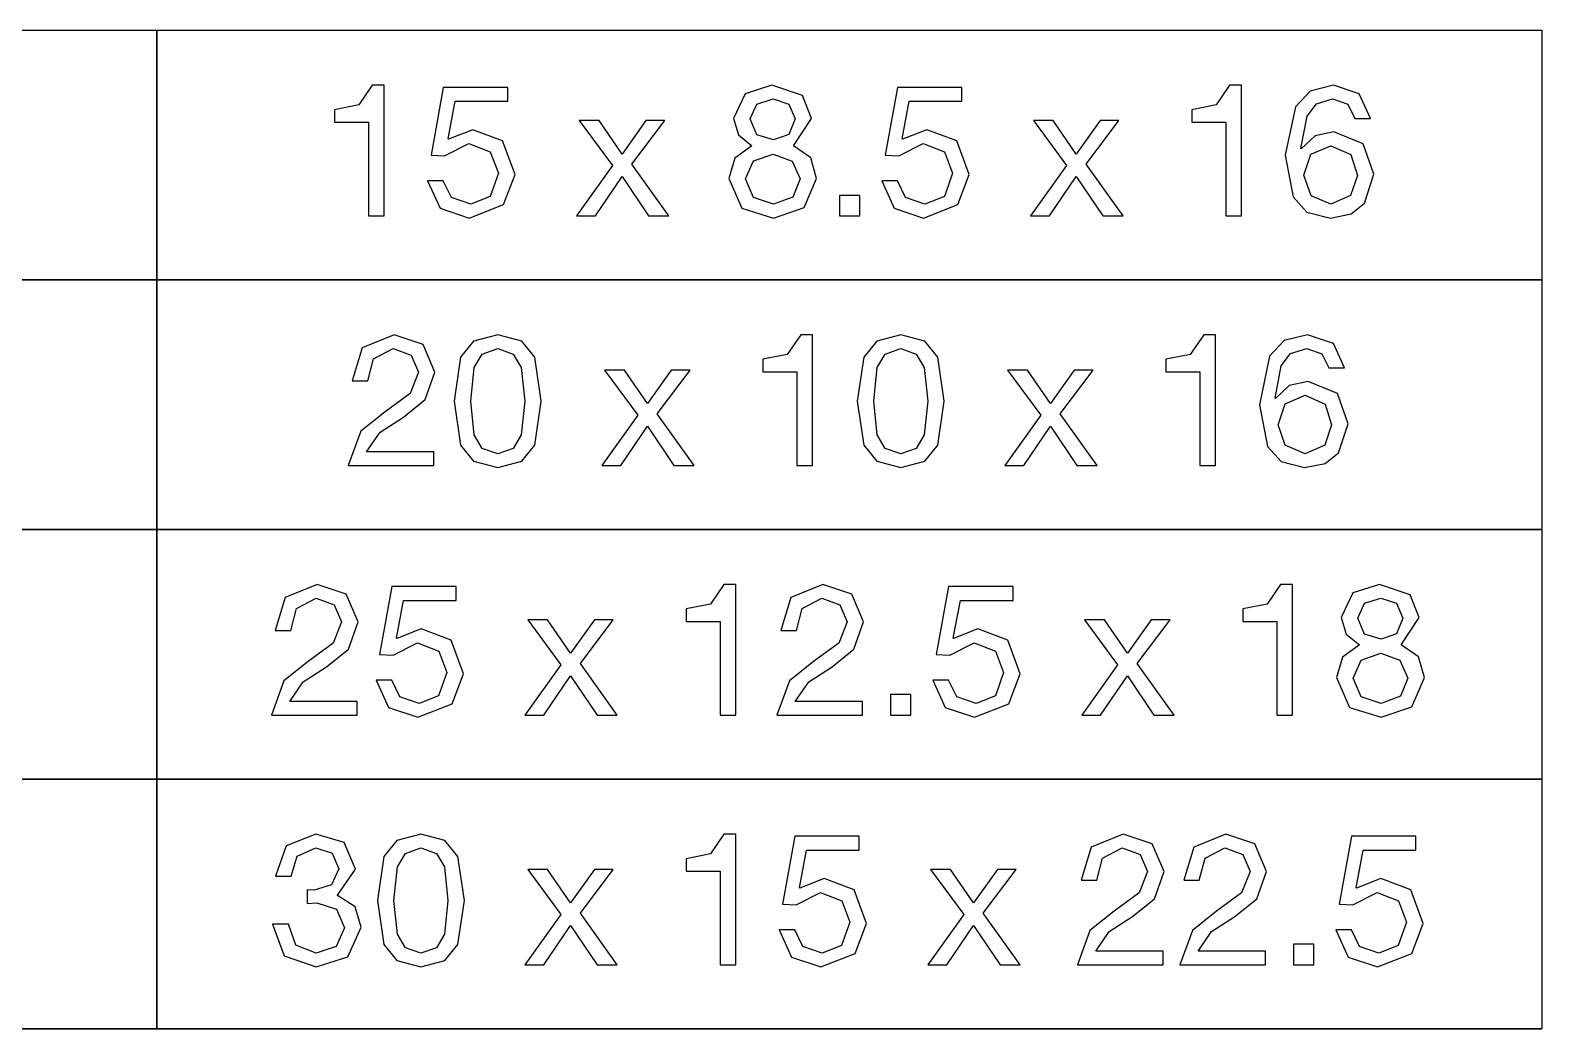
# Model space of a CAD drawing. Extents: x -212 to 220, y 7 to 294.
# Drawn here: x 54.58 to 77.72, y 105.39 to 120.68 of the extents above; entities that cross this region are included whole.
import ezdxf

# ---------------------------------------------------------------- set-up
doc = ezdxf.new("R2010")
doc.units = 0

msp = doc.modelspace()

# ---------------------------------------------------------------- linework, layer by layer
at = {"layer": '1'}
for p, q in [((46.017643, 120.675839), (56.517698, 120.675839)), ((56.517698, 120.675839), (56.517698, 116.853501)), ((56.517698, 120.675839), (77.717479, 120.675839)), ((56.517698, 116.853501), (56.517698, 120.675839)), ((56.5179, 116.942), (56.5179, 120.58795)), ((77.717479, 120.675839), (77.717479, 116.853501)), ((59.813795, 119.834305), (59.608125, 119.533032)), ((59.995698, 119.834305), (59.813795, 119.834305)), ((59.995698, 117.833398), (59.995698, 119.834305)), ((60.900034, 119.801232), (60.713997, 118.763572)), ((61.888085, 119.801232), (60.900034, 119.801232)), ((61.888092, 119.590393), (61.888085, 119.801232)), ((65.521963, 119.704081), (65.343162, 119.32581)), ((65.930208, 119.834305), (65.521963, 119.704081)), ((66.398393, 119.674625), (65.930208, 119.834305)), ((66.537919, 119.32581), (66.398393, 119.674625)), ((67.853597, 119.801232), (67.667564, 118.763572)), ((68.841651, 119.801232), (67.853597, 119.801232)), ((68.841659, 119.590393), (68.841651, 119.801232)), ((72.937516, 119.834305), (72.731843, 119.533032)), ((73.119415, 119.834305), (72.937516, 119.834305)), ((73.119415, 117.833398), (73.119415, 119.834305)), ((74.171417, 119.744324), (73.945204, 119.505127)), ((74.52708, 119.834305), (74.171417, 119.744324)), ((74.92344, 119.70098), (74.52708, 119.834305)), ((75.093449, 119.32581), (74.92344, 119.70098)), ((59.608125, 119.533032), (59.235022, 119.458101)), ((59.235022, 119.458101), (59.235022, 119.267932)), ((60.974453, 119.011618), (61.08194, 119.590393)), ((61.08194, 119.590393), (61.888092, 119.590393)), ((65.599479, 119.317542), (65.702315, 119.544918)), ((65.702315, 119.544918), (65.950877, 119.623466)), ((65.950877, 119.623466), (66.191172, 119.544918)), ((66.191172, 119.544918), (66.28574, 119.317542)), ((67.928019, 119.011618), (68.035507, 119.590393)), ((68.035507, 119.590393), (68.841659, 119.590393)), ((72.731843, 119.533032), (72.358739, 119.458102)), ((72.358739, 119.458102), (72.358739, 119.267933)), ((73.945204, 119.505127), (73.791208, 118.763572)), ((74.123999, 119.3594), (74.26818, 119.548212)), ((74.26818, 119.548212), (74.51468, 119.623466)), ((74.51468, 119.623466), (74.746189, 119.5413)), ((74.746189, 119.5413), (74.853677, 119.32581)), ((59.235022, 119.267932), (59.755919, 119.267932)), ((59.755919, 119.267932), (59.755919, 117.833398)), ((63.286444, 119.292737), (62.980523, 119.292737)), ((62.980523, 119.292737), (63.489015, 118.602341)), ((63.637845, 118.780108), (63.286444, 119.292737)), ((64.001646, 119.292737), (63.637845, 118.780108)), ((63.786671, 118.623012), (64.291033, 119.292737)), ((64.291033, 119.292737), (64.001646, 119.292737)), ((65.343162, 119.32581), (65.421711, 119.07518)), ((65.343162, 119.32581), (65.343162, 119.32581)), ((65.702831, 119.072596), (65.599479, 119.317542)), ((65.599479, 119.317542), (65.599479, 119.317542)), ((66.28574, 119.317542), (66.191689, 119.078797)), ((66.260936, 118.908265), (66.537919, 119.32581)), ((70.24001, 119.292737), (69.934085, 119.292737)), ((69.934085, 119.292737), (70.442582, 118.602342)), ((70.591411, 118.780108), (70.24001, 119.292737)), ((70.955213, 119.292737), (70.591411, 118.780108)), ((70.740237, 118.623012), (71.244599, 119.292737)), ((71.244599, 119.292737), (70.955213, 119.292737)), ((72.358739, 119.267933), (72.879636, 119.267933)), ((72.879636, 119.267933), (72.879636, 117.833398)), ((74.030991, 118.86279), (74.123999, 119.3594)), ((74.853677, 119.32581), (75.093449, 119.32581)), ((60.97858, 119.007484), (60.974453, 119.011618)), ((61.350651, 119.152178), (60.97858, 119.007484)), ((61.808502, 118.981129), (61.350651, 119.152178)), ((61.999704, 118.465916), (61.808502, 118.981129)), ((65.421711, 119.07518), (65.624283, 118.908265)), ((65.955011, 118.995082), (65.702831, 119.072596)), ((66.191689, 119.078797), (65.955011, 118.995082)), ((67.932147, 119.007484), (67.928019, 119.011618)), ((68.304217, 119.152178), (67.932147, 119.007484)), ((68.762068, 118.981129), (68.304217, 119.152178)), ((68.95327, 118.465916), (68.762068, 118.981129)), ((74.248026, 119.057093), (74.035118, 118.858656)), ((74.535345, 119.119105), (74.248026, 119.057093)), ((74.985448, 118.934104), (74.535345, 119.119105)), ((60.713997, 118.763572), (60.920704, 118.751169)), ((60.920704, 118.751169), (61.292774, 118.941338)), ((61.292774, 118.941338), (61.618851, 118.813181)), ((61.618851, 118.813181), (61.74339, 118.486587)), ((65.364867, 118.718613), (65.272882, 118.408039)), ((65.624283, 118.908265), (65.364867, 118.718613)), ((65.651671, 118.676755), (65.950877, 118.780108)), ((65.950877, 118.780108), (66.242847, 118.672105)), ((66.528618, 118.723264), (66.260936, 118.908265)), ((66.616468, 118.408039), (66.528618, 118.723264)), ((67.667564, 118.763572), (67.87427, 118.75117)), ((67.87427, 118.75117), (68.24634, 118.941338)), ((68.24634, 118.941338), (68.572416, 118.813181)), ((68.572416, 118.813181), (68.696956, 118.486587)), ((73.791208, 118.763572), (73.913164, 118.123819)), ((74.035118, 118.858656), (74.030991, 118.86279)), ((74.07646, 118.457648), (74.182397, 118.777524)), ((74.182397, 118.777524), (74.489872, 118.908265)), ((74.489872, 118.908265), (74.796311, 118.773907)), ((74.489872, 118.908265), (74.489872, 118.908265)), ((74.796311, 118.773907), (74.895012, 118.453514)), ((75.147195, 118.47005), (74.985448, 118.934104)), ((61.74339, 118.486587), (61.617817, 118.129503)), ((63.489015, 118.602341), (62.939181, 117.833398)), ((64.353044, 117.833398), (63.786671, 118.623012)), ((65.529199, 118.39977), (65.651671, 118.676755)), ((66.242847, 118.672105), (66.364286, 118.39977)), ((68.696956, 118.486587), (68.571383, 118.129503)), ((70.442582, 118.602342), (69.892747, 117.833398)), ((71.30661, 117.833398), (70.740237, 118.623012)), ((60.900034, 118.370832), (60.660255, 118.370832)), ((60.660255, 118.370832), (60.851453, 117.950703)), ((61.025606, 118.115034), (60.900034, 118.370832)), ((61.823489, 118.005997), (61.999704, 118.465916)), ((63.228567, 117.833398), (63.637845, 118.436977)), ((63.637845, 118.436977), (64.042988, 117.833398)), ((65.272882, 118.408039), (65.469769, 117.950703)), ((65.649087, 118.115551), (65.529199, 118.39977)), ((65.529199, 118.39977), (65.529199, 118.39977)), ((66.364286, 118.39977), (66.249566, 118.121752)), ((66.423716, 117.960005), (66.616468, 118.408039)), ((67.853597, 118.370832), (67.613822, 118.370832)), ((67.613822, 118.370832), (67.805018, 117.950703)), ((67.979172, 118.115034), (67.853597, 118.370832)), ((68.777054, 118.005997), (68.95327, 118.465916)), ((70.182134, 117.833398), (70.591411, 118.436977)), ((70.591411, 118.436977), (70.996551, 117.833398)), ((74.185498, 118.141389), (74.07646, 118.457648)), ((74.895012, 118.453514), (74.79011, 118.143973)), ((75.003535, 118.026667), (75.147195, 118.47005)), ((61.321712, 118.011165), (61.025606, 118.115034)), ((61.617817, 118.129503), (61.321712, 118.011165)), ((65.955011, 118.011164), (65.649087, 118.115551)), ((66.249566, 118.121752), (65.955011, 118.011164)), ((67.279992, 118.14759), (66.965799, 118.14759)), ((66.965799, 118.14759), (66.965799, 117.833398)), ((67.279992, 117.833398), (67.279992, 118.14759)), ((68.275279, 118.011165), (67.979172, 118.115034)), ((68.571383, 118.129503), (68.275279, 118.011165)), ((73.913164, 118.123819), (74.122582, 117.891534)), ((74.489872, 118.011165), (74.185498, 118.141389)), ((74.79011, 118.143973), (74.489872, 118.011165)), ((74.798379, 117.864275), (75.003535, 118.026667)), ((59.755919, 117.833398), (59.995698, 117.833398)), ((60.851453, 117.950703), (61.296909, 117.800325)), ((61.296909, 117.800325), (61.823489, 118.005997)), ((62.939181, 117.833398), (63.228567, 117.833398)), ((64.042988, 117.833398), (64.353044, 117.833398)), ((65.469769, 117.950703), (65.955011, 117.800325)), ((65.955011, 117.800325), (66.423716, 117.960005)), ((66.965799, 117.833398), (67.279992, 117.833398)), ((67.805018, 117.950703), (68.250471, 117.800325)), ((68.250471, 117.800325), (68.777054, 118.005997)), ((69.892747, 117.833398), (70.182134, 117.833398)), ((70.996551, 117.833398), (71.30661, 117.833398)), ((72.879636, 117.833398), (73.119415, 117.833398)), ((74.122582, 117.891534), (74.481603, 117.800325)), ((74.481603, 117.800325), (74.798379, 117.864275)), ((46.017643, 116.853853), (56.517698, 116.853853)), ((56.517698, 116.853501), (46.017643, 116.853501)), ((46.0179, 116.854), (56.517955, 116.854)), ((56.517698, 116.853853), (56.517698, 113.031515)), ((56.517698, 116.853853), (77.717479, 116.853853)), ((56.517698, 113.031515), (56.517698, 116.853853)), ((77.717479, 116.853501), (56.517698, 116.853501)), ((56.5179, 116.854), (77.717681, 116.854)), ((56.5179, 113.12), (56.5179, 116.76595)), ((77.717479, 116.853853), (77.717479, 113.031515)), ((60.149272, 116.013108), (59.65938, 115.81157)), ((60.591621, 115.865313), (60.149272, 116.013108)), ((61.734701, 116.013108), (61.365603, 115.916408)), ((62.102055, 115.916408), (61.734701, 116.013108)), ((66.372134, 116.013108), (66.166463, 115.711835)), ((66.554035, 116.013108), (66.372134, 116.013108)), ((66.554035, 114.012201), (66.554035, 116.013108)), ((67.904854, 116.013108), (67.535756, 115.916408)), ((68.272208, 115.916408), (67.904854, 116.013108)), ((72.542287, 116.013108), (72.336615, 115.711835)), ((72.724187, 116.013108), (72.542287, 116.013108)), ((72.724187, 114.012201), (72.724187, 116.013108)), ((74.13185, 116.013108), (73.776188, 115.923126)), ((74.528208, 115.879783), (74.13185, 116.013108)), ((59.65938, 115.81157), (59.504351, 115.306176)), ((59.831462, 115.644139), (60.132735, 115.802268)), ((60.132735, 115.802268), (60.407654, 115.70305)), ((60.773522, 115.438467), (60.591621, 115.865313)), ((61.365603, 115.916408), (61.166262, 115.670494)), ((61.374518, 115.510814), (61.497443, 115.718165)), ((61.497443, 115.718165), (61.734701, 115.802268)), ((61.734701, 115.802268), (61.97196, 115.718165)), ((61.97196, 115.718165), (62.094885, 115.510814)), ((62.301591, 115.670494), (62.102055, 115.916408)), ((66.166463, 115.711835), (65.79336, 115.636904)), ((67.535756, 115.916408), (67.336414, 115.670494)), ((67.54467, 115.510814), (67.667595, 115.718165)), ((67.667595, 115.718165), (67.904854, 115.802268)), ((67.904854, 115.802268), (68.142113, 115.718165)), ((68.142113, 115.718165), (68.265038, 115.510814)), ((68.471743, 115.670494), (68.272208, 115.916408)), ((72.336615, 115.711835), (71.963512, 115.636904)), ((73.776188, 115.923126), (73.549975, 115.68393)), ((73.728775, 115.538202), (73.872952, 115.727015)), ((73.872952, 115.727015), (74.119447, 115.802268)), ((74.119447, 115.802268), (74.350957, 115.720103)), ((74.350957, 115.720103), (74.458444, 115.504613)), ((74.698223, 115.504613), (74.528208, 115.879783)), ((59.74413, 115.306176), (59.831462, 115.644139)), ((60.407654, 115.70305), (60.521342, 115.442601)), ((61.166262, 115.670494), (61.06911, 114.996118)), ((61.321291, 114.996118), (61.374518, 115.510814)), ((62.094885, 115.510814), (62.148112, 114.996118)), ((62.400293, 114.996118), (62.301591, 115.670494)), ((65.79336, 115.636904), (65.79336, 115.446735)), ((67.336414, 115.670494), (67.239263, 114.996118)), ((67.491443, 114.996118), (67.54467, 115.510814)), ((68.265038, 115.510814), (68.318264, 114.996118)), ((68.570445, 114.996118), (68.471743, 115.670494)), ((71.963512, 115.636904), (71.963512, 115.446735)), ((73.549975, 115.68393), (73.395979, 114.942374)), ((73.635757, 115.041593), (73.728775, 115.538202)), ((74.458444, 115.504613), (74.698223, 115.504613)), ((59.504351, 115.306176), (59.74413, 115.306176)), ((60.521342, 115.442601), (60.392151, 115.111873)), ((60.624694, 115.022473), (60.773522, 115.438467)), ((63.675664, 115.47154), (63.36974, 115.47154)), ((63.36974, 115.47154), (63.878235, 114.781144)), ((64.027063, 114.958911), (63.675664, 115.47154)), ((64.390864, 115.47154), (64.027063, 114.958911)), ((64.175891, 114.801815), (64.680251, 115.47154)), ((64.680251, 115.47154), (64.390864, 115.47154)), ((65.79336, 115.446735), (66.314257, 115.446735)), ((66.314257, 115.446735), (66.314257, 114.012201)), ((69.844783, 115.47154), (69.538859, 115.47154)), ((69.538859, 115.47154), (70.047354, 114.781144)), ((70.196182, 114.958911), (69.844783, 115.47154)), ((70.559983, 115.47154), (70.196182, 114.958911)), ((70.345009, 114.801815), (70.84937, 115.47154)), ((70.84937, 115.47154), (70.559983, 115.47154)), ((71.963512, 115.446735), (72.484409, 115.446735)), ((72.484409, 115.446735), (72.484409, 114.012201)), ((74.140118, 115.297907), (73.852798, 115.235896)), ((74.590219, 115.112906), (74.140118, 115.297907)), ((60.392151, 115.111873), (60.008712, 114.830754)), ((60.289832, 114.752206), (60.624694, 115.022473)), ((73.639892, 115.037459), (73.635757, 115.041593)), ((73.852798, 115.235896), (73.639892, 115.037459)), ((73.787169, 114.956327), (74.094643, 115.087068)), ((74.094643, 115.087068), (74.401084, 114.95271)), ((74.094643, 115.087068), (74.094643, 115.087068)), ((74.751966, 114.648853), (74.590219, 115.112906)), ((60.008712, 114.830754), (59.637676, 114.534648)), ((61.06911, 114.996118), (61.166262, 114.321742)), ((61.06911, 114.996118), (61.06911, 114.996118)), ((61.374518, 114.481422), (61.321291, 114.996118)), ((61.321291, 114.996118), (61.321291, 114.996118)), ((62.148112, 114.996118), (62.094885, 114.481422)), ((62.301591, 114.321742), (62.400293, 114.996118)), ((63.878235, 114.781144), (63.328399, 114.012201)), ((64.742263, 114.012201), (64.175891, 114.801815)), ((67.239263, 114.996118), (67.336414, 114.321742)), ((67.239263, 114.996118), (67.239263, 114.996118)), ((67.54467, 114.481422), (67.491443, 114.996118)), ((67.491443, 114.996118), (67.491443, 114.996118)), ((68.318264, 114.996118), (68.265038, 114.481422)), ((68.471743, 114.321742), (68.570445, 114.996118)), ((70.047354, 114.781144), (69.497518, 114.012201)), ((70.911382, 114.012201), (70.345009, 114.801815)), ((73.395979, 114.942374), (73.517936, 114.302622)), ((73.681233, 114.636451), (73.787169, 114.956327)), ((74.401084, 114.95271), (74.499786, 114.632316)), ((59.932748, 114.523279), (60.289832, 114.752206)), ((63.617786, 114.012201), (64.027063, 114.61578)), ((64.027063, 114.61578), (64.432205, 114.012201)), ((69.786905, 114.012201), (70.196182, 114.61578)), ((70.196182, 114.61578), (70.601324, 114.012201)), ((73.79027, 114.320191), (73.681233, 114.636451)), ((74.499786, 114.632316), (74.394883, 114.322775)), ((74.608306, 114.20547), (74.751966, 114.648853)), ((59.637676, 114.534648), (59.446474, 114.012201)), ((59.727593, 114.22304), (59.932748, 114.523279)), ((61.166262, 114.321742), (61.365603, 114.075827)), ((61.497443, 114.27407), (61.374518, 114.481422)), ((62.094885, 114.481422), (61.97196, 114.27407)), ((62.102055, 114.075827), (62.301591, 114.321742)), ((67.336414, 114.321742), (67.535756, 114.075827)), ((67.667595, 114.27407), (67.54467, 114.481422)), ((68.265038, 114.481422), (68.142112, 114.27407)), ((68.272208, 114.075827), (68.471743, 114.321742)), ((74.094643, 114.189967), (73.79027, 114.320191)), ((74.394883, 114.322775), (74.094643, 114.189967)), ((60.756985, 114.22304), (59.727593, 114.22304)), ((60.756985, 114.012201), (60.756985, 114.22304)), ((61.734701, 114.189967), (61.497443, 114.27407)), ((61.97196, 114.27407), (61.734701, 114.189967)), ((67.904854, 114.189967), (67.667595, 114.27407)), ((68.142112, 114.27407), (67.904854, 114.189967)), ((73.517936, 114.302622), (73.727354, 114.070337)), ((74.403151, 114.043077), (74.608306, 114.20547)), ((59.446474, 114.012201), (60.756985, 114.012201)), ((61.365603, 114.075827), (61.734701, 113.979128)), ((61.734701, 113.979128), (62.102055, 114.075827)), ((63.328399, 114.012201), (63.617786, 114.012201)), ((64.432205, 114.012201), (64.742263, 114.012201)), ((66.314257, 114.012201), (66.554035, 114.012201)), ((67.535756, 114.075827), (67.904854, 113.979128)), ((67.904854, 113.979128), (68.272208, 114.075827)), ((69.497518, 114.012201), (69.786905, 114.012201)), ((70.601324, 114.012201), (70.911382, 114.012201)), ((72.484409, 114.012201), (72.724187, 114.012201)), ((73.727354, 114.070337), (74.086375, 113.979128)), ((74.086375, 113.979128), (74.403151, 114.043077)), ((56.517698, 113.031515), (46.017643, 113.031515)), ((46.017643, 113.031515), (56.517698, 113.031515)), ((46.0179, 113.032), (56.517955, 113.032)), ((77.717479, 113.031515), (56.517698, 113.031515)), ((56.517698, 113.031515), (56.517698, 109.209176)), ((56.517698, 113.031515), (77.717479, 113.031515)), ((56.517698, 109.209176), (56.517698, 113.031515)), ((56.5179, 113.032), (77.717681, 113.032)), ((56.5179, 109.298), (56.5179, 112.94395)), ((77.717479, 113.031515), (77.717479, 109.209176)), ((58.972161, 112.190325), (58.48227, 111.988787)), ((59.414511, 112.042531), (58.972161, 112.190325)), ((59.596411, 111.615684), (59.414511, 112.042531)), ((60.112141, 112.157252), (59.926106, 111.119592)), ((61.100192, 112.157252), (60.112141, 112.157252)), ((61.100192, 111.946413), (61.100192, 112.157252)), ((65.196057, 112.190325), (64.990385, 111.889052)), ((65.377958, 112.190325), (65.196057, 112.190325)), ((65.377958, 110.189418), (65.377958, 112.190325)), ((66.711207, 112.190325), (66.221315, 111.988787)), ((67.153556, 112.042531), (66.711207, 112.190325)), ((67.335457, 111.615684), (67.153556, 112.042531)), ((68.6346, 112.157252), (68.448565, 111.119592)), ((69.622651, 112.157252), (68.6346, 112.157252)), ((69.62265, 111.946413), (69.622651, 112.157252)), ((73.718516, 112.190325), (73.512844, 111.889052)), ((73.900416, 112.190325), (73.718516, 112.190325)), ((73.900416, 110.189418), (73.900416, 112.190325)), ((74.825422, 112.060101), (74.646622, 111.68183)), ((75.233665, 112.190325), (74.825422, 112.060101)), ((75.701853, 112.030645), (75.233665, 112.190325)), ((75.841379, 111.68183), (75.701853, 112.030645)), ((58.48227, 111.988787), (58.327241, 111.483393)), ((58.567019, 111.483393), (58.654352, 111.821356)), ((58.654352, 111.821356), (58.955625, 111.979485)), ((58.955625, 111.979485), (59.230543, 111.880267)), ((59.230543, 111.880267), (59.344231, 111.619818)), ((60.186555, 111.367638), (60.294041, 111.946413)), ((60.294041, 111.946413), (61.100192, 111.946413)), ((64.990385, 111.889052), (64.617282, 111.814121)), ((64.617282, 111.814121), (64.617282, 111.623952)), ((66.221315, 111.988787), (66.066286, 111.483393)), ((66.306065, 111.483393), (66.393397, 111.821356)), ((66.393397, 111.821356), (66.69467, 111.979485)), ((66.69467, 111.979485), (66.969589, 111.880267)), ((66.969589, 111.880267), (67.083277, 111.619818)), ((68.709013, 111.367638), (68.8165, 111.946413)), ((68.8165, 111.946413), (69.62265, 111.946413)), ((73.512844, 111.889052), (73.139741, 111.814121)), ((73.139741, 111.814121), (73.139741, 111.623952)), ((74.902937, 111.673562), (75.005773, 111.900938)), ((75.005773, 111.900938), (75.254336, 111.979486)), ((75.254336, 111.979486), (75.494631, 111.900938)), ((75.494631, 111.900938), (75.589199, 111.673562)), ((59.344231, 111.619818), (59.21504, 111.28909)), ((59.447584, 111.19969), (59.596411, 111.615684)), ((62.498553, 111.648757), (62.19263, 111.648757)), ((62.19263, 111.648757), (62.701125, 110.958361)), ((62.849953, 111.136128), (62.498553, 111.648757)), ((63.213754, 111.648757), (62.849953, 111.136128)), ((62.99878, 110.979032), (63.503141, 111.648757)), ((63.503141, 111.648757), (63.213754, 111.648757)), ((64.617282, 111.623952), (65.13818, 111.623952)), ((65.13818, 111.623952), (65.13818, 110.189418)), ((67.083277, 111.619818), (66.954086, 111.28909)), ((67.186629, 111.19969), (67.335457, 111.615684)), ((71.022046, 111.648757), (70.716122, 111.648757)), ((70.716122, 111.648757), (71.224616, 110.958361)), ((71.373444, 111.136128), (71.022046, 111.648757)), ((71.737245, 111.648757), (71.373444, 111.136128)), ((71.522272, 110.979032), (72.026633, 111.648757)), ((72.026633, 111.648757), (71.737245, 111.648757)), ((73.139741, 111.623952), (73.660638, 111.623952)), ((73.660638, 111.623952), (73.660638, 110.189418)), ((74.646622, 111.68183), (74.72517, 111.4312)), ((74.646622, 111.68183), (74.646622, 111.68183)), ((75.00629, 111.428616), (74.902937, 111.673562)), ((74.902937, 111.673562), (74.902937, 111.673562)), ((75.589199, 111.673562), (75.495148, 111.434817)), ((75.564394, 111.264285), (75.841379, 111.68183)), ((58.327241, 111.483393), (58.567019, 111.483393)), ((60.190689, 111.363504), (60.186555, 111.367638)), ((60.562758, 111.508198), (60.190689, 111.363504)), ((61.020611, 111.337149), (60.562758, 111.508198)), ((61.211813, 110.821936), (61.020611, 111.337149)), ((66.066286, 111.483393), (66.306065, 111.483393)), ((68.713148, 111.363504), (68.709013, 111.367638)), ((69.085217, 111.508198), (68.713148, 111.363504)), ((69.543069, 111.337149), (69.085217, 111.508198)), ((69.734272, 110.821936), (69.543069, 111.337149)), ((74.72517, 111.4312), (74.927742, 111.264285)), ((75.25847, 111.351102), (75.00629, 111.428616)), ((75.495148, 111.434817), (75.25847, 111.351102)), ((59.21504, 111.28909), (58.831602, 111.007971)), ((59.112721, 110.929423), (59.447584, 111.19969)), ((59.926106, 111.119592), (60.132812, 111.107189)), ((60.132812, 111.107189), (60.504881, 111.297358)), ((60.504881, 111.297358), (60.830959, 111.169201)), ((60.830959, 111.169201), (60.955498, 110.842607)), ((66.954086, 111.28909), (66.570647, 111.007971)), ((66.851767, 110.929423), (67.186629, 111.19969)), ((68.448565, 111.119592), (68.65527, 111.107189)), ((68.65527, 111.107189), (69.02734, 111.297358)), ((69.02734, 111.297358), (69.353417, 111.169201)), ((69.353417, 111.169201), (69.477957, 110.842607)), ((74.927742, 111.264285), (74.668326, 111.074633)), ((74.95513, 111.032775), (75.254336, 111.136128)), ((75.254336, 111.136128), (75.546307, 111.028124)), ((75.832077, 111.079284), (75.564394, 111.264285)), ((75.919927, 110.764058), (75.832077, 111.079284)), ((58.831602, 111.007971), (58.460566, 110.711865)), ((58.755638, 110.700497), (59.112721, 110.929423)), ((62.701125, 110.958361), (62.151289, 110.189418)), ((63.565153, 110.189418), (62.99878, 110.979032)), ((66.570647, 111.007971), (66.199611, 110.711865)), ((66.494683, 110.700497), (66.851767, 110.929423)), ((71.224616, 110.958361), (70.674781, 110.189418)), ((72.088645, 110.189418), (71.522272, 110.979032)), ((74.668326, 111.074633), (74.576343, 110.764058)), ((74.832657, 110.75579), (74.95513, 111.032775)), ((75.546307, 111.028124), (75.667746, 110.75579)), ((58.460566, 110.711865), (58.269364, 110.189418)), ((58.550483, 110.400257), (58.755638, 110.700497)), ((60.112141, 110.726852), (59.872363, 110.726852)), ((59.872363, 110.726852), (60.063566, 110.306723)), ((60.237714, 110.471054), (60.112141, 110.726852)), ((60.955498, 110.842607), (60.829925, 110.485523)), ((61.035597, 110.362017), (61.211813, 110.821936)), ((62.440676, 110.189418), (62.849953, 110.792997)), ((62.849953, 110.792997), (63.255095, 110.189418)), ((66.199611, 110.711865), (66.008409, 110.189418)), ((66.289528, 110.400257), (66.494683, 110.700497)), ((68.6346, 110.726852), (68.394821, 110.726852)), ((68.394821, 110.726852), (68.586024, 110.306723)), ((68.760173, 110.471054), (68.6346, 110.726852)), ((69.477957, 110.842607), (69.352384, 110.485523)), ((69.558055, 110.362017), (69.734272, 110.821936)), ((70.964168, 110.189418), (71.373444, 110.792997)), ((71.373444, 110.792997), (71.778587, 110.189418)), ((74.576343, 110.764058), (74.773229, 110.306723)), ((74.952546, 110.471571), (74.832657, 110.75579)), ((74.832657, 110.75579), (74.832657, 110.75579)), ((75.667746, 110.75579), (75.553025, 110.477772)), ((75.727174, 110.316025), (75.919927, 110.764058)), ((59.579875, 110.400257), (58.550483, 110.400257)), ((59.579875, 110.189418), (59.579875, 110.400257)), ((60.53382, 110.367184), (60.237714, 110.471054)), ((60.829925, 110.485523), (60.53382, 110.367184)), ((67.31892, 110.400257), (66.289528, 110.400257)), ((67.31892, 110.189418), (67.31892, 110.400257)), ((68.060992, 110.50361), (67.7468, 110.50361)), ((67.7468, 110.50361), (67.7468, 110.189418)), ((68.060992, 110.189418), (68.060992, 110.50361)), ((69.056278, 110.367184), (68.760173, 110.471054)), ((69.352384, 110.485523), (69.056278, 110.367184)), ((75.25847, 110.367184), (74.952546, 110.471571)), ((75.553025, 110.477772), (75.25847, 110.367184)), ((58.269364, 110.189418), (59.579875, 110.189418)), ((60.063566, 110.306723), (60.509015, 110.156345)), ((60.509015, 110.156345), (61.035597, 110.362017)), ((62.151289, 110.189418), (62.440676, 110.189418)), ((63.255095, 110.189418), (63.565153, 110.189418)), ((65.13818, 110.189418), (65.377958, 110.189418)), ((66.008409, 110.189418), (67.31892, 110.189418)), ((67.7468, 110.189418), (68.060992, 110.189418)), ((68.586024, 110.306723), (69.031474, 110.156345)), ((69.031474, 110.156345), (69.558055, 110.362017)), ((70.674781, 110.189418), (70.964168, 110.189418)), ((71.778587, 110.189418), (72.088645, 110.189418)), ((73.660638, 110.189418), (73.900416, 110.189418)), ((74.773229, 110.306723), (75.25847, 110.156345)), ((75.25847, 110.156345), (75.727174, 110.316025)), ((56.517698, 109.209176), (46.017643, 109.209176)), ((46.017643, 109.209176), (56.517698, 109.209176)), ((46.0179, 109.21), (56.517955, 109.21)), ((77.717479, 109.209176), (56.517698, 109.209176)), ((56.517698, 109.209176), (56.517698, 105.386837)), ((56.517698, 109.209176), (77.717479, 109.209176)), ((56.517698, 105.386837), (56.517698, 109.209176)), ((56.5179, 109.21), (77.717681, 109.21)), ((56.5179, 105.476), (56.5179, 109.12195)), ((77.717479, 109.209176), (77.717479, 105.386837)), ((58.947357, 108.367544), (58.493639, 108.18771)), ((59.383505, 108.238353), (58.947357, 108.367544)), ((60.558624, 108.367544), (60.189526, 108.270844)), ((60.925978, 108.270844), (60.558624, 108.367544)), ((65.196057, 108.367544), (64.990385, 108.066271)), ((65.377958, 108.367544), (65.196057, 108.367544)), ((65.377958, 106.366637), (65.377958, 108.367544)), ((66.28126, 108.334471), (66.095225, 107.29681)), ((67.269311, 108.334471), (66.28126, 108.334471)), ((67.26931, 108.123632), (67.269311, 108.334471)), ((71.311433, 108.367544), (70.821541, 108.166006)), ((71.753782, 108.21975), (71.311433, 108.367544)), ((72.880326, 108.367544), (72.390434, 108.166006)), ((73.322675, 108.21975), (72.880326, 108.367544)), ((74.803718, 108.334471), (74.617683, 107.29681)), ((75.791769, 108.334471), (74.803718, 108.334471)), ((75.791769, 108.123632), (75.791769, 108.334471)), ((58.493639, 108.18771), (58.331375, 107.722623)), ((58.661587, 108.02803), (58.947357, 108.156704)), ((58.947357, 108.156704), (59.201088, 108.074539)), ((59.201088, 108.074539), (59.30289, 107.834244)), ((59.559205, 107.83011), (59.383505, 108.238353)), ((60.189526, 108.270844), (59.990185, 108.02493)), ((60.198441, 107.86525), (60.321366, 108.072601)), ((60.321366, 108.072601), (60.558624, 108.156704)), ((60.558624, 108.156704), (60.795883, 108.072601)), ((60.795883, 108.072601), (60.918808, 107.86525)), ((61.125514, 108.02493), (60.925978, 108.270844)), ((66.355673, 107.544857), (66.46316, 108.123632)), ((66.46316, 108.123632), (67.26931, 108.123632)), ((70.821541, 108.166006), (70.666512, 107.660612)), ((70.993623, 107.998575), (71.294896, 108.156704)), ((71.294896, 108.156704), (71.569814, 108.057486)), ((71.935683, 107.792903), (71.753782, 108.21975)), ((72.390434, 108.166006), (72.235405, 107.660612)), ((72.562516, 107.998575), (72.863789, 108.156704)), ((72.863789, 108.156704), (73.138707, 108.057486)), ((73.504576, 107.792903), (73.322675, 108.21975)), ((74.878132, 107.544857), (74.985618, 108.123632)), ((74.985618, 108.123632), (75.791769, 108.123632)), ((58.571153, 107.722623), (58.661587, 108.02803)), ((59.990185, 108.02493), (59.893034, 107.350554)), ((60.145214, 107.350554), (60.198441, 107.86525)), ((60.918808, 107.86525), (60.972035, 107.350554)), ((61.224215, 107.350554), (61.125514, 108.02493)), ((64.990385, 108.066271), (64.617282, 107.99134)), ((64.617282, 107.99134), (64.617282, 107.801171)), ((70.906291, 107.660612), (70.993623, 107.998575)), ((71.569814, 108.057486), (71.683502, 107.797037)), ((72.475183, 107.660612), (72.562516, 107.998575)), ((73.138707, 108.057486), (73.252395, 107.797037)), ((58.331375, 107.722623), (58.571153, 107.722623)), ((59.30289, 107.834244), (59.188685, 107.590332)), ((59.282219, 107.433236), (59.559205, 107.83011)), ((62.498553, 107.825976), (62.19263, 107.825976)), ((62.19263, 107.825976), (62.701125, 107.13558)), ((62.849953, 107.313347), (62.498553, 107.825976)), ((63.213754, 107.825976), (62.849953, 107.313347)), ((62.99878, 107.156251), (63.503141, 107.825976)), ((63.503141, 107.825976), (63.213754, 107.825976)), ((64.617282, 107.801171), (65.13818, 107.801171)), ((65.13818, 107.801171), (65.13818, 106.366637)), ((66.731877, 107.685417), (66.359808, 107.540723)), ((67.18973, 107.514368), (66.731877, 107.685417)), ((68.667672, 107.825976), (68.361749, 107.825976)), ((68.361749, 107.825976), (68.870243, 107.13558)), ((69.019071, 107.313347), (68.667672, 107.825976)), ((69.382872, 107.825976), (69.019071, 107.313347)), ((69.167899, 107.156251), (69.67226, 107.825976)), ((69.67226, 107.825976), (69.382872, 107.825976)), ((70.666512, 107.660612), (70.906291, 107.660612)), ((71.683502, 107.797037), (71.554312, 107.466309)), ((71.786855, 107.376909), (71.935683, 107.792903)), ((72.235405, 107.660612), (72.475183, 107.660612)), ((73.252395, 107.797037), (73.123204, 107.466309)), ((73.355748, 107.376909), (73.504576, 107.792903)), ((75.254336, 107.685417), (74.882266, 107.540723)), ((75.712188, 107.514368), (75.254336, 107.685417)), ((58.922552, 107.50765), (58.819199, 107.511784)), ((58.819199, 107.511784), (58.819199, 107.305079)), ((59.188685, 107.590332), (58.922552, 107.50765)), ((59.282219, 107.429102), (59.282219, 107.433236)), ((59.55352, 107.254952), (59.282219, 107.429102)), ((66.301931, 107.284408), (66.674, 107.474577)), ((66.359808, 107.540723), (66.355673, 107.544857)), ((66.674, 107.474577), (67.000077, 107.34642)), ((67.380932, 106.999155), (67.18973, 107.514368)), ((71.554312, 107.466309), (71.170873, 107.18519)), ((71.451992, 107.106642), (71.786855, 107.376909)), ((73.123204, 107.466309), (72.739766, 107.18519)), ((73.020885, 107.106642), (73.355748, 107.376909)), ((74.824389, 107.284408), (75.196458, 107.474577)), ((74.882266, 107.540723), (74.878132, 107.544857)), ((75.196458, 107.474577), (75.522536, 107.34642)), ((75.903391, 106.999155), (75.712188, 107.514368)), ((58.819199, 107.305079), (58.963893, 107.313347)), ((58.963893, 107.313347), (59.265166, 107.216195)), ((59.265166, 107.216195), (59.389706, 106.933009)), ((59.641887, 106.941277), (59.55352, 107.254952)), ((59.893034, 107.350554), (59.990185, 106.676178)), ((59.893034, 107.350554), (59.893034, 107.350554)), ((60.19844, 106.835858), (60.145214, 107.350554)), ((60.145214, 107.350554), (60.145214, 107.350554)), ((60.972035, 107.350554), (60.918808, 106.835858)), ((61.125514, 106.676178), (61.224215, 107.350554)), ((63.565153, 106.366637), (62.99878, 107.156251)), ((66.095225, 107.29681), (66.301931, 107.284408)), ((67.000077, 107.34642), (67.124617, 107.019826)), ((69.734272, 106.366637), (69.167899, 107.156251)), ((71.170873, 107.18519), (70.799837, 106.889084)), ((72.739766, 107.18519), (72.36873, 106.889084)), ((74.617683, 107.29681), (74.824389, 107.284408)), ((75.522536, 107.34642), (75.647076, 107.019826)), ((58.529812, 106.986752), (58.2859, 106.986752)), ((58.2859, 106.986752), (58.464183, 106.505129)), ((58.64195, 106.66791), (58.529812, 106.986752)), ((59.389706, 106.933009), (59.259482, 106.647239)), ((59.439832, 106.487042), (59.641887, 106.941277)), ((62.701125, 107.13558), (62.151289, 106.366637)), ((62.440676, 106.366637), (62.849953, 106.970216)), ((62.849953, 106.970216), (63.255095, 106.366637)), ((67.124617, 107.019826), (66.999044, 106.662742)), ((67.204716, 106.539236), (67.380932, 106.999155)), ((68.870243, 107.13558), (68.320408, 106.366637)), ((68.609795, 106.366637), (69.019071, 106.970216)), ((69.019071, 106.970216), (69.424214, 106.366637)), ((71.094909, 106.877716), (71.451992, 107.106642)), ((72.663802, 106.877716), (73.020885, 107.106642)), ((75.647076, 107.019826), (75.521502, 106.662742)), ((75.727174, 106.539236), (75.903391, 106.999155)), ((60.321365, 106.628506), (60.19844, 106.835858)), ((60.918808, 106.835858), (60.795883, 106.628506)), ((66.28126, 106.904071), (66.041482, 106.904071)), ((66.041482, 106.904071), (66.232685, 106.483942)), ((66.406833, 106.648273), (66.28126, 106.904071)), ((70.799837, 106.889084), (70.608635, 106.366637)), ((70.889754, 106.577476), (71.094909, 106.877716)), ((72.36873, 106.889084), (72.177528, 106.366637)), ((72.458647, 106.577476), (72.663802, 106.877716)), ((74.230111, 106.680829), (73.915919, 106.680829)), ((73.915919, 106.680829), (73.915919, 106.366637)), ((74.230111, 106.366637), (74.230111, 106.680829)), ((74.803718, 106.904071), (74.56394, 106.904071)), ((74.56394, 106.904071), (74.755143, 106.483942)), ((74.929292, 106.648273), (74.803718, 106.904071)), ((58.464183, 106.505129), (58.955625, 106.333564)), ((58.955625, 106.544403), (58.64195, 106.66791)), ((59.259482, 106.647239), (58.955625, 106.544403)), ((58.955625, 106.333564), (59.439832, 106.487042)), ((59.990185, 106.676178), (60.189526, 106.430263)), ((60.558624, 106.544403), (60.321365, 106.628506)), ((60.795883, 106.628506), (60.558624, 106.544403)), ((60.925978, 106.430263), (61.125514, 106.676178)), ((66.232685, 106.483942), (66.678134, 106.333564)), ((66.702939, 106.544403), (66.406833, 106.648273)), ((66.678134, 106.333564), (67.204716, 106.539236)), ((66.999044, 106.662742), (66.702939, 106.544403)), ((71.919146, 106.577476), (70.889754, 106.577476)), ((71.919146, 106.366637), (71.919146, 106.577476)), ((73.488039, 106.577476), (72.458647, 106.577476)), ((73.488039, 106.366637), (73.488039, 106.577476)), ((74.755143, 106.483942), (75.200592, 106.333564)), ((75.225397, 106.544403), (74.929292, 106.648273)), ((75.200592, 106.333564), (75.727174, 106.539236)), ((75.521502, 106.662742), (75.225397, 106.544403)), ((60.189526, 106.430263), (60.558624, 106.333564)), ((60.558624, 106.333564), (60.925978, 106.430263)), ((62.151289, 106.366637), (62.440676, 106.366637)), ((63.255095, 106.366637), (63.565153, 106.366637)), ((65.13818, 106.366637), (65.377958, 106.366637)), ((68.320408, 106.366637), (68.609795, 106.366637)), ((69.424214, 106.366637), (69.734272, 106.366637)), ((70.608635, 106.366637), (71.919146, 106.366637)), ((72.177528, 106.366637), (73.488039, 106.366637)), ((73.915919, 106.366637), (74.230111, 106.366637)), ((56.517698, 105.386837), (46.017643, 105.386837)), ((46.0179, 105.387), (56.517955, 105.387)), ((77.717479, 105.386837), (56.517698, 105.386837)), ((56.5179, 105.387), (77.717681, 105.387))]:
    msp.add_line(p, q, dxfattribs=at)

doc.saveas('drawing.dxf')
